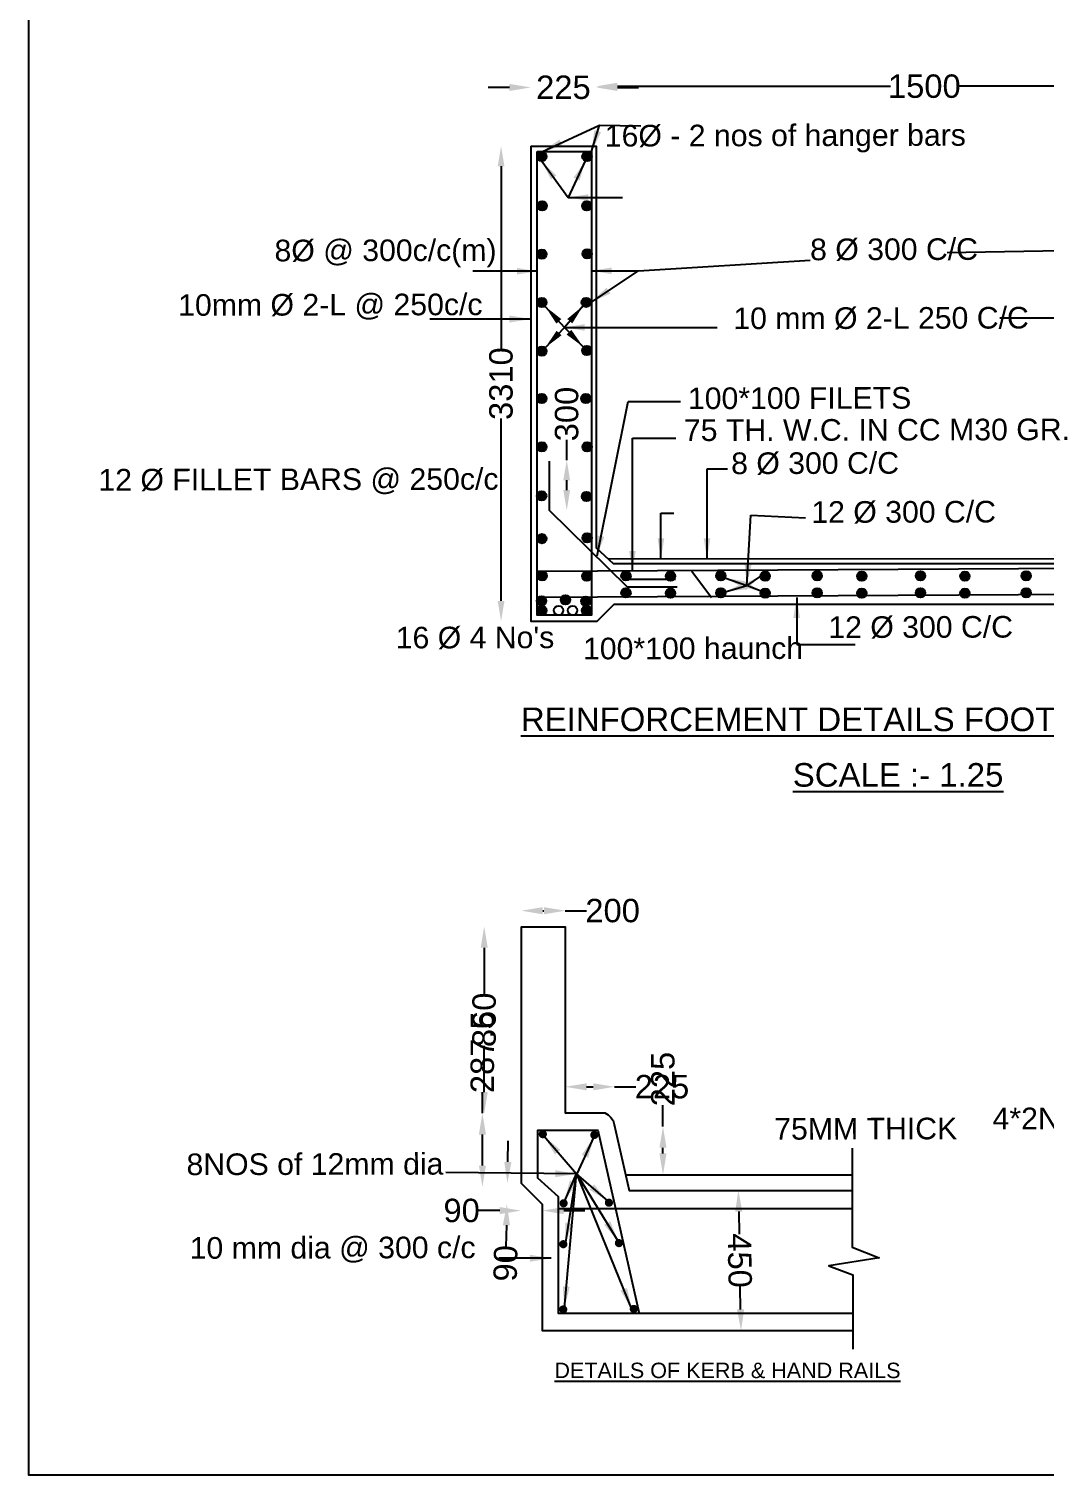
# Model space of a CAD drawing. Header units: millimetres. Extents: x 52616 to 69139, y 1944 to 13106.
# Drawn here: x 52746 to 57520, y 1944 to 8742 of the extents above; entities that cross this region are included whole.
import ezdxf

# ---------------------------------------------------------------- set-up
doc = ezdxf.new("R2010")
doc.units = ezdxf.units.MM
doc.header["$MEASUREMENT"] = 0
for name, color, linetype in [('DIMENSION', 7, 'Continuous'), ('DRAWING', 7, 'Continuous'), ('TEXT', 7, 'Continuous')]:
    doc.layers.add(name, color=color, linetype=linetype)
doc.styles.get("Standard").update_dxf_attribs({"font": 'arial.ttf'})
doc.dimstyles.get("Standard").update_dxf_attribs({"dimtxt": 110, "dimasz": 100, "dimexe": 0.18, "dimexo": 0.0625, "dimgap": 0.09, "dimtad": 0, "dimdec": 0, "dimzin": 0, "dimdsep": 46, "dimtxsty": 'Standard', "dimcen": 0.09, "dimse1": 1, "dimse2": 1, "dimadec": 0, "dimazin": 0, "dimtfac": 1, "dimtdec": 0, "dimtofl": 0, "dimtmove": 0, "dimatfit": 3, "dimfxl": 1, "dimtolj": 1, "dimtzin": 0, "dimarcsym": 0})

# ---------------------------------------------------------------- blocks, each defined once
blk = doc.blocks.new('*D27')
at = {"layer": 'Defpoints', "color": 0}
for p in [(56072.8, 3282.3), (56085.2, 2622.8), (56091.5, 2622.9)]:
    blk.add_point(p, dxfattribs=at)
at = {"layer": 'DIMENSION', "color": 0, "lineweight": -2}
for p, q in [((56080.9, 3182.5), (56082.9, 3076.3)), ((56089.6, 2722.9), (56087.6, 2829.1))]:
    blk.add_line(p, q, dxfattribs=at)
at = {"layer": 'DIMENSION', "color": 0}
for points in [[(56097.6, 3182.8), (56064.2, 3182.1), (56079, 3282.4)], [(56106.2, 2723.2), (56072.9, 2722.6), (56091.5, 2622.9)]]:
    blk.add_solid(points, dxfattribs=at)
at = {"layer": 'DIMENSION', "color": 0, "insert": (56085.2, 2952.7), "char_height": 110, "attachment_point": 5, "rotation": 271.08106}
blk.add_mtext('\\A1;450', dxfattribs=at)
blk = doc.blocks.new('*D28')
at = {"layer": 'Defpoints', "color": 0}
for p in [(55057.8, 3216.8), (55158.5, 3216.8), (55057.8, 3187.5)]:
    blk.add_point(p, dxfattribs=at)
at = {"layer": 'DIMENSION', "color": 0, "lineweight": -2}
for p, q in [((54957.8, 3187.5), (54857.8, 3187.5)), ((55258.5, 3187.5), (55358.5, 3187.5))]:
    blk.add_line(p, q, dxfattribs=at)
at = {"layer": 'DIMENSION', "color": 0}
for points in [[(54957.8, 3204.2), (54957.8, 3170.8), (55057.8, 3187.5)], [(55258.5, 3204.2), (55258.5, 3170.8), (55158.5, 3187.5)]]:
    blk.add_solid(points, dxfattribs=at)
at = {"layer": 'DIMENSION', "color": 0, "insert": (54779.1, 3187.5), "char_height": 110, "attachment_point": 5}
blk.add_mtext('\\A1;90', dxfattribs=at)
blk = doc.blocks.new('*D29')
at = {"layer": 'Defpoints', "color": 0}
for p in [(55060, 3314.7), (54991.7, 3218.3), (55057.8, 3216.8)]:
    blk.add_point(p, dxfattribs=at)
at = {"layer": 'DIMENSION', "color": 0, "lineweight": -2}
for p, q in [((54996.2, 3416.2), (54998.4, 3516.1)), ((54989.4, 3118.3), (54987.1, 3018.4))]:
    blk.add_line(p, q, dxfattribs=at)
at = {"layer": 'DIMENSION', "color": 0}
for points in [[(54979.5, 3416.5), (55012.8, 3415.8), (54993.9, 3316.2)], [(54972.7, 3118.7), (55006.1, 3117.9), (54991.7, 3218.3)]]:
    blk.add_solid(points, dxfattribs=at)
at = {"layer": 'DIMENSION', "color": 0, "insert": (54985.4, 2939.7), "char_height": 110, "attachment_point": 5, "rotation": 88.70183}
blk.add_mtext('\\A1;90', dxfattribs=at)
blk = doc.blocks.new('*D25')
at = {"layer": 'Defpoints', "color": 0}
for p in [(54861.1, 3645), (54876.7, 3645), (54861.1, 3299.1)]:
    blk.add_point(p, dxfattribs=at)
at = {"layer": 'DIMENSION', "color": 0, "lineweight": -2}
for p, q in [((54876.7, 3645), (54876.7, 3745)), ((54876.7, 3399.1), (54876.7, 3545))]:
    blk.add_line(p, q, dxfattribs=at)
at = {"layer": 'DIMENSION', "color": 0}
for points in [[(54860, 3545), (54893.4, 3545), (54876.7, 3645)], [(54860, 3399.1), (54893.4, 3399.1), (54876.7, 3299.1)]]:
    blk.add_solid(points, dxfattribs=at)
at = {"layer": 'DIMENSION', "color": 0, "insert": (54876.7, 3932), "char_height": 110, "attachment_point": 5, "rotation": 90}
blk.add_mtext('\\A1;287.5', dxfattribs=at)
blk = doc.blocks.new('*D30')
at = {"layer": 'Defpoints', "color": 0}
for p in [(55265.9, 3769.4), (55497.3, 3769.4), (55497.3, 3769.4)]:
    blk.add_point(p, dxfattribs=at)
at = {"layer": 'DIMENSION', "color": 0, "lineweight": -2}
for p, q in [((55365.9, 3769.4), (55397.3, 3769.4)), ((55497.3, 3769.4), (55597.3, 3769.4))]:
    blk.add_line(p, q, dxfattribs=at)
at = {"layer": 'DIMENSION', "color": 0}
for points in [[(55365.9, 3786), (55365.9, 3752.7), (55265.9, 3769.4)], [(55397.3, 3786), (55397.3, 3752.7), (55497.3, 3769.4)]]:
    blk.add_solid(points, dxfattribs=at)
at = {"layer": 'DIMENSION', "color": 0, "insert": (55720.3, 3769.4), "char_height": 110, "attachment_point": 5}
blk.add_mtext('\\A1;225', dxfattribs=at)
blk = doc.blocks.new('*D31')
at = {"layer": 'Defpoints', "color": 0}
for p in [(55724.9, 3582.8), (55726.8, 3582.8), (55726.8, 3356)]:
    blk.add_point(p, dxfattribs=at)
at = {"layer": 'DIMENSION', "color": 0, "lineweight": -2}
for p, q in [((55724.9, 3582.8), (55724.9, 3682.8)), ((55724.9, 3456), (55724.9, 3482.8))]:
    blk.add_line(p, q, dxfattribs=at)
at = {"layer": 'DIMENSION', "color": 0}
for points in [[(55708.2, 3482.8), (55741.6, 3482.8), (55724.9, 3582.8)], [(55708.2, 3456), (55741.6, 3456), (55724.9, 3356)]]:
    blk.add_solid(points, dxfattribs=at)
at = {"layer": 'DIMENSION', "color": 0, "insert": (55724.9, 3805.8), "char_height": 110, "attachment_point": 5, "rotation": 90}
blk.add_mtext('\\A1;225', dxfattribs=at)
blk = doc.blocks.new('*D26')
at = {"layer": 'Defpoints', "color": 0}
for p in [(54876.7, 4522.9), (54885.1, 4522.9), (54876.7, 3645)]:
    blk.add_point(p, dxfattribs=at)
at = {"layer": 'DIMENSION', "color": 0, "lineweight": -2}
for p, q in [((54885.1, 4422.9), (54885.1, 4205.5)), ((54885.1, 3745), (54885.1, 3962.5))]:
    blk.add_line(p, q, dxfattribs=at)
at = {"layer": 'DIMENSION', "color": 0}
for points in [[(54868.4, 4422.9), (54901.8, 4422.9), (54885.1, 4522.9)], [(54868.4, 3745), (54901.8, 3745), (54885.1, 3645)]]:
    blk.add_solid(points, dxfattribs=at)
at = {"layer": 'DIMENSION', "color": 0, "insert": (54885.1, 4084), "char_height": 110, "attachment_point": 5, "rotation": 90}
blk.add_mtext('\\A1;860', dxfattribs=at)
blk = doc.blocks.new('*D32')
at = {"layer": 'Defpoints', "color": 0}
for p in [(55265.9, 4597.1), (55060, 4521.7), (55265.9, 4521.7)]:
    blk.add_point(p, dxfattribs=at)
at = {"layer": 'DIMENSION', "color": 0, "lineweight": -2}
for p, q in [((55160, 4597.1), (55165.9, 4597.1)), ((55265.9, 4597.1), (55365.9, 4597.1))]:
    blk.add_line(p, q, dxfattribs=at)
at = {"layer": 'DIMENSION', "color": 0}
for points in [[(55160, 4613.8), (55160, 4580.5), (55060, 4597.1)], [(55165.9, 4613.8), (55165.9, 4580.5), (55265.9, 4597.1)]]:
    blk.add_solid(points, dxfattribs=at)
at = {"layer": 'DIMENSION', "color": 0, "insert": (55488.3, 4597.1), "char_height": 110, "attachment_point": 5}
blk.add_mtext('\\A1;200', dxfattribs=at)
blk = doc.blocks.new('*D40')
at = {"layer": 'Defpoints', "color": 0}
for p in [(55103.7, 8191.3), (54964.3, 5958.4), (55103.7, 5958.4)]:
    blk.add_point(p, dxfattribs=at)
at = {"layer": 'DRAWING', "color": 0, "lineweight": -2}
for p, q in [((54964.3, 8096.3), (54964.3, 7238.9)), ((54964.3, 6053.4), (54964.3, 6910.7))]:
    blk.add_line(p, q, dxfattribs=at)
at = {"layer": 'DRAWING', "color": 0}
for points in [[(54948.5, 8096.3), (54980.1, 8096.3), (54964.3, 8191.3)], [(54948.5, 6053.4), (54980.1, 6053.4), (54964.3, 5958.4)]]:
    blk.add_solid(points, dxfattribs=at)
at = {"layer": 'DRAWING', "color": 0, "insert": (54964.3, 7074.8), "char_height": 110, "attachment_point": 5, "rotation": 90}
blk.add_mtext('\\A1;3310', dxfattribs=at)
blk = doc.blocks.new('*D39')
at = {"layer": 'Defpoints', "color": 0}
for p in [(55261.5, 6715.5), (55272.7, 6715.5), (55263.9, 6479.6)]:
    blk.add_point(p, dxfattribs=at)
at = {"layer": 'DRAWING', "color": 0, "lineweight": -2}
for p, q in [((55272.7, 6715.5), (55272.7, 6810.5)), ((55272.7, 6574.6), (55272.7, 6620.5))]:
    blk.add_line(p, q, dxfattribs=at)
at = {"layer": 'DRAWING', "color": 0}
for points in [[(55256.8, 6620.5), (55288.5, 6620.5), (55272.7, 6715.5)], [(55256.8, 6574.6), (55288.5, 6574.6), (55272.7, 6479.6)]]:
    blk.add_solid(points, dxfattribs=at)
at = {"layer": 'DRAWING', "color": 0, "insert": (55272.7, 6931.9), "char_height": 110, "attachment_point": 5, "rotation": 90}
blk.add_mtext('\\A1;300', dxfattribs=at)
blk = doc.blocks.new('*D45')
at = {"layer": 'Defpoints', "color": 0}
for p in [(55410.5, 8472.4), (55410.5, 8191.3), (58451.6, 8214.2)]:
    blk.add_point(p, dxfattribs=at)
at = {"layer": 'DRAWING', "color": 0, "lineweight": -2}
for p, q in [((55510.5, 8472.4), (56793.7, 8472.4)), ((58351.6, 8472.4), (57111.6, 8472.4))]:
    blk.add_line(p, q, dxfattribs=at)
at = {"layer": 'DRAWING', "color": 0}
for points in [[(55510.5, 8489.1), (55510.5, 8455.7), (55410.5, 8472.4)], [(58351.6, 8489.1), (58351.6, 8455.7), (58451.6, 8472.4)]]:
    blk.add_solid(points, dxfattribs=at)
at = {"layer": 'DRAWING', "color": 0, "insert": (56952.7, 8472.4), "char_height": 110, "attachment_point": 5}
blk.add_mtext('\\A1;1500', dxfattribs=at)
blk = doc.blocks.new('*D46')
at = {"layer": 'Defpoints', "color": 0}
for p in [(55103.7, 8467.2), (55103.7, 8191.3), (55410.5, 8191.3)]:
    blk.add_point(p, dxfattribs=at)
at = {"layer": 'DRAWING', "color": 0, "lineweight": -2}
for p, q in [((55003.7, 8467.2), (54903.7, 8467.2)), ((55510.5, 8467.2), (55610.5, 8467.2))]:
    blk.add_line(p, q, dxfattribs=at)
at = {"layer": 'DRAWING', "color": 0}
for points in [[(55003.7, 8483.8), (55003.7, 8450.5), (55103.7, 8467.2)], [(55510.5, 8483.8), (55510.5, 8450.5), (55410.5, 8467.2)]]:
    blk.add_solid(points, dxfattribs=at)
at = {"layer": 'DRAWING', "color": 0, "insert": (55257.1, 8467.2), "char_height": 110, "attachment_point": 5}
blk.add_mtext('\\A1;225', dxfattribs=at)

msp = doc.modelspace()

# ---------------------------------------------------------------- hatches: boundary and pattern name
at = {"layer": 'DRAWING'}
h = msp.add_hatch(color=256, dxfattribs=at)
h.paths.add_polyline_path([(55177.2, 8142.4, 0.183648), (55171.7, 8157), (55138.8, 8157, 0.106401), (55134.2, 8148.9), (55134.2, 8135.8, 0.85914)])
h.paths.add_polyline_path([(55138.8, 8157), (55171.7, 8157, 0.449154)])
h = msp.add_hatch(color=256, dxfattribs=at)
h.paths.add_polyline_path([(55390, 8142.4, 0.183648), (55384.5, 8157), (55351.6, 8157, 0.106401), (55347, 8148.9), (55347, 8135.8, 0.85914)])
h.paths.add_polyline_path([(55351.6, 8157), (55384.5, 8157, 0.449154)])
h = msp.add_hatch(color=256, dxfattribs=at)
h.paths.add_polyline_path([(55179.4, 7911, 0.183648), (55173.9, 7925.6), (55141, 7925.6, 0.106401), (55136.4, 7917.5), (55136.4, 7904.4, 0.85914)])
h.paths.add_polyline_path([(55141, 7925.6), (55173.9, 7925.6, 0.449154)])
h = msp.add_hatch(color=256, dxfattribs=at)
h.paths.add_polyline_path([(55388.9, 7911, 0.183648), (55383.4, 7925.6), (55350.5, 7925.6, 0.106401), (55345.9, 7917.5), (55345.9, 7904.4, 0.85914)])
h.paths.add_polyline_path([(55350.5, 7925.6), (55383.4, 7925.6, 0.449154)])
h = msp.add_hatch(color=256, dxfattribs=at)
h.paths.add_polyline_path([(55178.4, 7683.5, 0.183648), (55172.8, 7698.2), (55139.9, 7698.2, 0.106401), (55135.4, 7690.1), (55135.4, 7677, 0.85914)])
h.paths.add_polyline_path([(55139.9, 7698.2), (55172.8, 7698.2, 0.449154)])
h = msp.add_hatch(color=256, dxfattribs=at)
h.paths.add_polyline_path([(55391.2, 7684.6, 0.183648), (55385.6, 7699.3), (55352.7, 7699.3, 0.106401), (55348.2, 7691.2), (55348.2, 7678.1, 0.85914)])
h.paths.add_polyline_path([(55352.7, 7699.3), (55385.6, 7699.3, 0.449154)])
h = msp.add_hatch(color=256, dxfattribs=at)
h.paths.add_polyline_path([(55178.4, 7455.7, 0.183648), (55172.8, 7470.4), (55139.9, 7470.4, 0.106401), (55135.4, 7462.3), (55135.4, 7449.2, 0.85914)])
h.paths.add_polyline_path([(55139.9, 7470.4), (55172.8, 7470.4, 0.449154)])
h = msp.add_hatch(color=256, dxfattribs=at)
h.paths.add_polyline_path([(55385.6, 7456.9, 0.183648), (55380, 7471.5), (55347.1, 7471.5, 0.106401), (55342.6, 7463.4), (55342.6, 7450.3, 0.85914)])
h.paths.add_polyline_path([(55347.1, 7471.5), (55380, 7471.5, 0.449154)])
h = msp.add_hatch(color=256, dxfattribs=at)
h.paths.add_polyline_path([(55178.4, 7227.7, 0.183648), (55172.8, 7242.3), (55139.9, 7242.3, 0.106401), (55135.4, 7234.2), (55135.4, 7221.1, 0.85914)])
h.paths.add_polyline_path([(55139.9, 7242.3), (55172.8, 7242.3, 0.449154)])
h = msp.add_hatch(color=256, dxfattribs=at)
h.paths.add_polyline_path([(55388.9, 7231, 0.183648), (55383.4, 7245.6), (55350.5, 7245.6, 0.106401), (55345.9, 7237.6), (55345.9, 7224.5, 0.85914)])
h.paths.add_polyline_path([(55350.5, 7245.6), (55383.4, 7245.6, 0.449154)])
h = msp.add_hatch(color=256, dxfattribs=at)
h.paths.add_polyline_path([(55177.6, 7005.5, 0.183648), (55172.1, 7020.1), (55139.2, 7020.1, 0.106401), (55134.6, 7012.1), (55134.6, 6999, 0.85914)])
h.paths.add_polyline_path([(55139.2, 7020.1), (55172.1, 7020.1, 0.449154)])
h = msp.add_hatch(color=256, dxfattribs=at)
h.paths.add_polyline_path([(55384.8, 7005.5, 0.183648), (55379.2, 7020.1), (55346.3, 7020.1, 0.106401), (55341.7, 7012.1), (55341.7, 6999, 0.85914)])
h.paths.add_polyline_path([(55346.3, 7020.1), (55379.2, 7020.1, 0.449154)])
h = msp.add_hatch(color=256, dxfattribs=at)
h.paths.add_polyline_path([(55178.3, 6778.1, 0.183648), (55172.8, 6792.7), (55139.9, 6792.7, 0.106401), (55135.3, 6784.7), (55135.3, 6771.6, 0.85914)])
h.paths.add_polyline_path([(55139.9, 6792.7), (55172.8, 6792.7, 0.449154)])
h = msp.add_hatch(color=256, dxfattribs=at)
h.paths.add_polyline_path([(55390.3, 6778.1, 0.183648), (55384.8, 6792.7), (55351.9, 6792.7, 0.106401), (55347.3, 6784.7), (55347.3, 6771.6, 0.85914)])
h.paths.add_polyline_path([(55351.9, 6792.7), (55384.8, 6792.7, 0.449154)])
h = msp.add_hatch(color=256, dxfattribs=at)
h.paths.add_polyline_path([(55177, 6547.9, 0.183648), (55171.4, 6562.5), (55138.5, 6562.5, 0.106401), (55134, 6554.5), (55134, 6541.3, 0.85914)])
h.paths.add_polyline_path([(55138.5, 6562.5), (55171.4, 6562.5, 0.449154)])
h = msp.add_hatch(color=256, dxfattribs=at)
h.paths.add_polyline_path([(55387.5, 6543.7, 0.183648), (55382, 6558.4), (55349.1, 6558.4, 0.106401), (55344.5, 6550.3), (55344.5, 6537.2, 0.85914)])
h.paths.add_polyline_path([(55349.1, 6558.4), (55382, 6558.4, 0.449154)])
h = msp.add_hatch(color=256, dxfattribs=at)
h.paths.add_polyline_path([(55178.4, 6346.1, 0.183648), (55172.8, 6360.8), (55139.9, 6360.8, 0.106401), (55135.4, 6352.7), (55135.4, 6339.6, 0.85914)])
h.paths.add_polyline_path([(55139.9, 6360.8), (55172.8, 6360.8, 0.449154)])
h = msp.add_hatch(color=256, dxfattribs=at)
h.paths.add_polyline_path([(55390.3, 6349.6, 0.183648), (55384.8, 6364.2), (55351.9, 6364.2, 0.106401), (55347.3, 6356.2), (55347.3, 6343, 0.85914)])
h.paths.add_polyline_path([(55351.9, 6364.2), (55384.8, 6364.2, 0.449154)])
h = msp.add_hatch(color=256, dxfattribs=at)
h.paths.add_polyline_path([(55179.5, 6170.8, 0.183648), (55174, 6185.4), (55141.1, 6185.4, 0.106401), (55136.5, 6177.4), (55136.5, 6164.3, 0.85914)])
h.paths.add_polyline_path([(55141.1, 6185.4), (55174, 6185.4, 0.449154)])
h = msp.add_hatch(color=256, dxfattribs=at)
h.paths.add_polyline_path([(55388.6, 6169.9, 0.183648), (55383.1, 6184.6), (55350.2, 6184.6, 0.106401), (55345.6, 6176.5), (55345.6, 6163.4, 0.85914)])
h.paths.add_polyline_path([(55350.2, 6184.6), (55383.1, 6184.6, 0.449154)])
h = msp.add_hatch(color=256, dxfattribs=at)
h.paths.add_polyline_path([(55573.2, 6170.8, 0.183648), (55567.6, 6185.4), (55534.7, 6185.4, 0.106401), (55530.2, 6177.4), (55530.2, 6164.3, 0.85914)])
h.paths.add_polyline_path([(55534.7, 6185.4), (55567.6, 6185.4, 0.449154)])
h = msp.add_hatch(color=256, dxfattribs=at)
h.paths.add_polyline_path([(55782.3, 6169.9, 0.183648), (55776.7, 6184.6), (55743.9, 6184.6, 0.106401), (55739.3, 6176.5), (55739.3, 6163.4, 0.85914)])
h.paths.add_polyline_path([(55743.9, 6184.6), (55776.7, 6184.6, 0.449154)])
h = msp.add_hatch(color=256, dxfattribs=at)
h.paths.add_polyline_path([(56018.1, 6170.8, 0.183648), (56012.6, 6185.4), (55979.7, 6185.4, 0.106401), (55975.1, 6177.4), (55975.1, 6164.3, 0.85914)])
h.paths.add_polyline_path([(55979.7, 6185.4), (56012.6, 6185.4, 0.449154)])
h = msp.add_hatch(color=256, dxfattribs=at)
h.paths.add_polyline_path([(56227.2, 6169.9, 0.183648), (56221.7, 6184.6), (56188.8, 6184.6, 0.106401), (56184.2, 6176.5), (56184.2, 6163.4, 0.85914)])
h.paths.add_polyline_path([(56188.8, 6184.6), (56221.7, 6184.6, 0.449154)])
h = msp.add_hatch(color=256, dxfattribs=at)
h.paths.add_polyline_path([(56471.7, 6170.8, 0.183648), (56466.1, 6185.4), (56433.2, 6185.4, 0.106401), (56428.7, 6177.4), (56428.7, 6164.3, 0.85914)])
h.paths.add_polyline_path([(56433.2, 6185.4), (56466.1, 6185.4, 0.449154)])
h = msp.add_hatch(color=256, dxfattribs=at)
h.paths.add_polyline_path([(56680.8, 6169.9, 0.183648), (56675.2, 6184.6), (56642.3, 6184.6, 0.106401), (56637.8, 6176.5), (56637.8, 6163.4, 0.85914)])
h.paths.add_polyline_path([(56642.3, 6184.6), (56675.2, 6184.6, 0.449154)])
h = msp.add_hatch(color=256, dxfattribs=at)
h.paths.add_polyline_path([(56956.6, 6170.8, 0.183648), (56951, 6185.4), (56918.1, 6185.4, 0.106401), (56913.6, 6177.4), (56913.6, 6164.3, 0.85914)])
h.paths.add_polyline_path([(56918.1, 6185.4), (56951, 6185.4, 0.449154)])
h = msp.add_hatch(color=256, dxfattribs=at)
h.paths.add_polyline_path([(57165.7, 6169.9, 0.183648), (57160.1, 6184.6), (57127.2, 6184.6, 0.106401), (57122.7, 6176.5), (57122.7, 6163.4, 0.85914)])
h.paths.add_polyline_path([(57127.2, 6184.6), (57160.1, 6184.6, 0.449154)])
h = msp.add_hatch(color=256, dxfattribs=at)
h.paths.add_polyline_path([(57453.3, 6170.8, 0.183648), (57447.7, 6185.4), (57414.9, 6185.4, 0.106401), (57410.3, 6177.4), (57410.3, 6164.3, 0.85914)])
h.paths.add_polyline_path([(57414.9, 6185.4), (57447.7, 6185.4, 0.449154)])
h = msp.add_hatch(color=256, dxfattribs=at)
h.paths.add_polyline_path([(55133.5, 6047.7, 0.85914), (55176.5, 6054.3, 0.186928), (55170.7, 6069.1), (55138.1, 6068.9, 0.106793), (55133.5, 6060.8)])
h.paths.add_polyline_path([(55170.7, 6069.1, 0.444884), (55138.1, 6068.9)])
h = msp.add_hatch(color=256, dxfattribs=at)
h.paths.add_polyline_path([(55285.9, 6069.7, 0.576652), (55247.8, 6069.5)])
h.paths.add_polyline_path([(55247.8, 6069.5, 0.130503), (55244.9, 6058.6, 1), (55288.9, 6058.6, 0.133335), (55285.9, 6069.7)])
for points in [[(55362.4, 6030.4, -0.034559), (55365.4, 6030.7, 0.374296), (55384.4, 6052.4, 0.23987), (55375.3, 6070.2), (55349.2, 6070.1, 0.236928), (55340.4, 6052.4, 0.414214)], [(55384.4, 6052.4, 0.23987), (55375.3, 6070.2), (55349.2, 6070.1, 0.236928), (55340.4, 6052.4, 1)], [(55177.5, 6008.7, 1), (55133.5, 6008.7, 0.374296), (55152.5, 5986.9), (55158.5, 5986.9, 0.374296)], [(55343.4, 6008.7, 0.374296), (55362.4, 5986.9), (55368.4, 5986.9, 0.374296), (55387.4, 6008.7, 0.414214), (55365.4, 6030.7, -0.034559), (55362.4, 6030.4, 0.374296)]]:
    msp.add_hatch(color=256, dxfattribs=at).paths.add_polyline_path(points)
h = msp.add_hatch(color=256, dxfattribs=at)
h.paths.add_polyline_path([(55573.2, 6090.9, 0.183648), (55567.6, 6105.5), (55534.7, 6105.5, 0.106401), (55530.2, 6097.4), (55530.2, 6084.3, 0.85914)])
h.paths.add_polyline_path([(55534.7, 6105.5), (55567.6, 6105.5, 0.449154)])
h = msp.add_hatch(color=256, dxfattribs=at)
h.paths.add_polyline_path([(55782.3, 6090, 0.183648), (55776.7, 6104.6), (55743.9, 6104.6, 0.106401), (55739.3, 6096.6), (55739.3, 6083.5, 0.85914)])
h.paths.add_polyline_path([(55743.9, 6104.6), (55776.7, 6104.6, 0.449154)])
h = msp.add_hatch(color=256, dxfattribs=at)
h.paths.add_polyline_path([(56018.1, 6090.9, 0.183648), (56012.6, 6105.5), (55979.7, 6105.5, 0.106401), (55975.1, 6097.4), (55975.1, 6084.3, 0.85914)])
h.paths.add_polyline_path([(55979.7, 6105.5), (56012.6, 6105.5, 0.449154)])
h = msp.add_hatch(color=256, dxfattribs=at)
h.paths.add_polyline_path([(56227.2, 6090, 0.183648), (56221.7, 6104.6), (56188.8, 6104.6, 0.106401), (56184.2, 6096.6), (56184.2, 6083.5, 0.85914)])
h.paths.add_polyline_path([(56188.8, 6104.6), (56221.7, 6104.6, 0.449154)])
h = msp.add_hatch(color=256, dxfattribs=at)
h.paths.add_polyline_path([(56471.7, 6090.9, 0.183648), (56466.1, 6105.5), (56433.2, 6105.5, 0.106401), (56428.7, 6097.4), (56428.7, 6084.3, 0.85914)])
h.paths.add_polyline_path([(56433.2, 6105.5), (56466.1, 6105.5, 0.449154)])
h = msp.add_hatch(color=256, dxfattribs=at)
h.paths.add_polyline_path([(56680.8, 6090, 0.183648), (56675.2, 6104.6), (56642.3, 6104.6, 0.106401), (56637.8, 6096.6), (56637.8, 6083.5, 0.85914)])
h.paths.add_polyline_path([(56642.3, 6104.6), (56675.2, 6104.6, 0.449154)])
h = msp.add_hatch(color=256, dxfattribs=at)
h.paths.add_polyline_path([(56956.6, 6090.9, 0.183648), (56951, 6105.5), (56918.1, 6105.5, 0.106401), (56913.6, 6097.4), (56913.6, 6084.3, 0.85914)])
h.paths.add_polyline_path([(56918.1, 6105.5), (56951, 6105.5, 0.449154)])
h = msp.add_hatch(color=256, dxfattribs=at)
h.paths.add_polyline_path([(57165.7, 6090, 0.183648), (57160.1, 6104.6), (57127.2, 6104.6, 0.106401), (57122.7, 6096.6), (57122.7, 6083.5, 0.85914)])
h.paths.add_polyline_path([(57127.2, 6104.6), (57160.1, 6104.6, 0.449154)])
h = msp.add_hatch(color=256, dxfattribs=at)
h.paths.add_polyline_path([(57453.3, 6090.9, 0.183648), (57447.7, 6105.5), (57414.9, 6105.5, 0.106401), (57410.3, 6097.4), (57410.3, 6084.3, 0.85914)])
h.paths.add_polyline_path([(57414.9, 6105.5), (57447.7, 6105.5, 0.449154)])

# ---------------------------------------------------------------- linework, layer by layer
for points in [[(52746.3, 13105.9), (69139.1, 13105.9), (69139.1, 1944.3), (52746.3, 1944.3)], [(55133.5, 8166), (55389.2, 8166), (55389.2, 5986.9), (55133.5, 5986.9)], [(55133.5, 6193.7), (58808.4, 6214.2), (58808.4, 6089.4), (55133.5, 6068.9)]]:
    msp.add_lwpolyline(points, close=True, dxfattribs=at)
for points in [[(55103.7, 8191.3), (55410.5, 8191.3), (55410.5, 6303.7), (55491.1, 6229.4), (58374.4, 6229.4)], [(55103.7, 8191.3), (55103.7, 5958.4), (55415.6, 5958.4), (55495.5, 6038), (58379.3, 6038)], [(58050.1, 7706.7), (57059.5, 7690.4)], [(55610.4, 7605), (56416.1, 7654.8)], [(58233.2, 7382.7), (57306.9, 7382.7)], [(55558.7, 7338.9), (55980.2, 7338.9)], [(55190.8, 6711.1), (55190.8, 6479.6), (55556.3, 6119), (55791.1, 6119)], [(55465.8, 6252.8), (58401.5, 6251.6)], [(55860.3, 6193.7), (55953.3, 6068.9)], [(55554.7, 6155.1), (55783.9, 6155.1)], [(56353, 5848.5), (56628.2, 5848.5)], [(56616.4, 2622.8), (55158.5, 2622.8), (55158.5, 3216.8), (55060, 3314.7), (55060, 4521.7), (55265.9, 4521.7), (55265.9, 3647.5), (55432.1, 3647.5), (55452.2, 3646.9), (55467.9, 3638.1), (55479.7, 3625.6), (55490.4, 3611.8), (55495.4, 3592.5), (55566.2, 3282.3), (56614.4, 3282.3)], [(56616.4, 2703.9), (55234.4, 2703.9), (55234.4, 3251.6), (55137.2, 3340.4), (55137.2, 3565.7), (55418.6, 3565.7), (55613, 2703.9)], [(56614.4, 3480.5), (56614.4, 3015.1), (56740.4, 2965.1), (56504.4, 2927.2), (56616.4, 2885.2), (56616.4, 2536.9)], [(55549.4, 3356), (56614.4, 3356)], [(55234.4, 3197.8), (56614.4, 3197.8)]]:
    msp.add_lwpolyline(points, dxfattribs=at)
at = {"layer": 'DRAWING', "const_width": 19.2}
for points in [[(55150.8, 3546.8, 1), (55170, 3546.8, 1)], [(55392.9, 3543, 1), (55412.1, 3543, 1)], [(55248.5, 3222, 1), (55267.6, 3222, 1)], [(55461.4, 3224.6, 1), (55480.6, 3224.6, 1)], [(55247.2, 3029.6, 1), (55266.3, 3029.6, 1)], [(55508.3, 3034.6, 1), (55527.5, 3034.6, 1)], [(55246.7, 2722.9, 1), (55265.8, 2722.9, 1)], [(55578.4, 2724.9, 1), (55597.6, 2724.9, 1)]]:
    msp.add_lwpolyline(points, format="xyb", close=True, dxfattribs=at)
at = {"layer": 'DRAWING'}
for centre in [(55155.2, 8142.4), (55368, 8142.4), (55157.4, 7911), (55366.9, 7911), (55156.4, 7683.5), (55369.2, 7684.6), (55156.4, 7455.7), (55363.6, 7456.9), (55156.4, 7227.7), (55366.9, 7231), (55155.6, 7005.5), (55362.8, 7005.5), (55156.3, 6778.1), (55368.3, 6778.1), (55155, 6547.9), (55365.5, 6543.7), (55156.4, 6346.1), (55368.3, 6349.6), (55157.5, 6170.8), (55366.6, 6169.9), (55551.2, 6170.8), (55760.3, 6169.9), (55996.1, 6170.8), (56205.2, 6169.9), (56449.7, 6170.8), (56658.8, 6169.9), (56934.6, 6170.8), (57143.7, 6169.9), (57431.3, 6170.8), (55154.5, 6054.3), (55266.9, 6058.6), (55362.4, 6052.4), (55551.2, 6090.9), (55760.3, 6090), (55996.1, 6090.9), (56205.2, 6090), (56449.7, 6090.9), (56658.8, 6090), (56934.6, 6090.9), (57143.7, 6090), (57431.3, 6090.9), (55155.5, 6008.7), (55234.7, 6008.7), (55300, 6008.7), (55365.4, 6008.7)]:
    msp.add_circle(centre, 22, dxfattribs=at)

# ---------------------------------------------------------------- texts
at = {"layer": 'TEXT'}
for s, height, p in [('16Ø - 2 nos of hanger bars', 101.605, (55451.7, 8189.2)), ('8Ø @ 300c/c(m)', 101.605, (53900, 7649.6)), ('8 Ø 300 C/C', 101.605, (56416.1, 7654.8)), ('10mm Ø 2-L @ 250c/c ', 101.605, (53447.4, 7393.5)), ('10 mm Ø 2-L 250 C/C', 101.605, (56055.4, 7330.8)), ('100*100 FILETS', 101.605, (55842.2, 6954.9)), ('75 TH. W.C. IN CC M30 GR.', 101.605, (55823.3, 6804.9)), ('8 Ø 300 C/C', 101.605, (56045.2, 6649.6)), ('12 Ø FILLET BARS @ 250c/c ', 101.605, (53072.9, 6572)), ('12 Ø 300 C/C', 101.605, (56421.8, 6420.3)), ('12 Ø 300 C/C', 101.605, (56501.7, 5879.1)), ("16 Ø 4 No's", 101.605, (54469.5, 5829.9)), ('100*100 haunch', 101.605, (55349.3, 5778.6)), ("4*2No's", 101.61, (57273.4, 3569.7)), ('75MM THICK', 101.61, (56247.7, 3520.9)), ('8NOS of 12mm dia ', 101.605, (53486.6, 3354.1)), ('10 mm dia @ 300 c/c', 101.605, (53501.5, 2961))]:
    msp.add_text(s, height=height, rotation=0.13367, dxfattribs=at).set_placement(p)
for s, height, p in [('%%UREINFORCEMENT DETAILS FOOT BRIDGE SLAB', 110.787, (55057.5, 5441.4)), ('%%USCALE :- 1.25', 110.787, (56334.8, 5180.3)), ('%%UDETAILS OF KERB & HAND RAILS', 72.486, (55214.9, 2400.1))]:
    msp.add_text(s, height=height, dxfattribs=at).set_placement(p)

# ---------------------------------------------------------------- dimensions: what is measured, and where the dimension line sits
at = {"layer": 'DIMENSION'}
for p1, p2, distance, text, picture, middle in [((55060, 4521.7), (55265.9, 4521.7), 75.4, '200', '*D32', (55488.3, 4597.1)), ((54876.7, 3645), (54876.7, 4522.9), -8.4, '860', '*D26', (54885.1, 4084)), ((54861.1, 3299.1), (54861.1, 3645), -15.6, '287.5', '*D25', (54876.7, 3932)), ((55726.8, 3356), (55726.8, 3582.8), 1.9, '225', '*D31', (55724.9, 3805.8)), ((55265.9, 3769.4), (55497.3, 3769.4), 0, '225', '*D30', (55720.3, 3769.4)), ((55060, 3314.7), (55057.8, 3216.8), -66.2, '90', '*D29', (54985.4, 2939.7)), ((56072.8, 3282.3), (56085.2, 2622.8), 6.2, '450', '*D27', (56085.2, 2952.7)), ((55158.5, 3216.8), (55057.8, 3216.8), 29.3, '90', '*D28', (54779.1, 3187.5))]:
    dim = msp.add_aligned_dim(p1=p1, p2=p2, distance=distance, text=text, dimstyle='Standard', dxfattribs=at)
    dim.commit()
    dim.dimension.update_dxf_attribs({"geometry": picture, "text_midpoint": middle})
at = {"layer": 'DRAWING'}
dim = msp.add_linear_dim(base=(55103.7, 8467.2), p1=(55410.5, 8191.3), p2=(55103.7, 8191.3), text='225', dimstyle='Standard', dxfattribs=at)
dim.commit()
dim.dimension.update_dxf_attribs({"geometry": '*D46', "text_midpoint": (55257.1, 8467.2)})
dim = msp.add_linear_dim(base=(55410.5, 8472.4), p1=(58451.6, 8214.2), p2=(55410.5, 8191.3), text='1500', dimstyle='Standard', dxfattribs=at)
dim.commit()
dim.dimension.update_dxf_attribs({"geometry": '*D45', "text_midpoint": (56952.7, 8472.4), "dimtype": 160})
for base, p1, p2, text, picture, middle in [((54964.3, 5958.4), (55103.7, 8191.3), (55103.7, 5958.4), '3310', '*D40', (54964.3, 7074.8)), ((55272.7, 6715.5), (55263.9, 6479.6), (55261.5, 6715.5), '300', '*D39', (55272.7, 6931.9))]:
    dim = msp.add_linear_dim(base=base, p1=p1, p2=p2, angle=90, text=text, dimstyle='Standard', override={"dimasz": 95, "dimfxl": 2000, "dimarcsym": 1}, dxfattribs=at)
    dim.commit()
    dim.dimension.update_dxf_attribs({"geometry": picture, "text_midpoint": middle})

# ---------------------------------------------------------------- leaders
for points, override in [([(55155.2, 8164.4), (55427, 8290.3)], {"dimgap": 0.09, "dimtad": 0}), ([(55389.2, 8166), (55427, 8290.3), (55620.4, 8287.3)], {"dimgap": 0.09, "dimtad": 0}), ([(55155.2, 8120.4), (55279.9, 7949.7)], {"dimasz": 95, "dimgap": 0.09, "dimtad": 0, "dimfxl": 2000, "dimarcsym": 1}), ([(55358.9, 8122.4), (55279.9, 7949.7)], {"dimasz": 95, "dimgap": 0.09, "dimtad": 0, "dimfxl": 2000, "dimarcsym": 1}), ([(55279.9, 7949.7), (55535.1, 7949.7)], {"dimasz": 95, "dimgap": 0.09, "dimtad": 0, "dimfxl": 2000, "dimarcsym": 1}), ([(55133.5, 7603.1), (54832.4, 7603.1)], {"dimasz": 95, "dimgap": 0.09, "dimtad": 0, "dimfxl": 2000, "dimarcsym": 1}), ([(55389.2, 7605), (55610.4, 7605)], {"dimasz": 95, "dimgap": 0.09, "dimtad": 0, "dimfxl": 2000, "dimarcsym": 1}), ([(55385.6, 7456.9), (55610.4, 7605)], {"dimgap": 0.09, "dimtad": 0}), ([(55171.7, 7437.9), (55261.7, 7338.9)], {"dimasz": 95, "dimgap": 0.09, "dimtad": 0, "dimfxl": 2000, "dimarcsym": 1}), ([(55349.2, 7440.2), (55261.7, 7338.9)], {"dimasz": 95, "dimgap": 0.09, "dimtad": 0, "dimfxl": 2000, "dimarcsym": 1}), ([(55103.7, 7378.4), (54629.1, 7378.4)], {"dimgap": 0.09, "dimtad": 0}), ([(55261.7, 7338.9), (55558.7, 7338.9)], {"dimasz": 95, "dimgap": 0.09, "dimtad": 0, "dimfxl": 2000, "dimarcsym": 1}), ([(55171.5, 7243.7), (55261.7, 7338.9)], {"dimasz": 95, "dimgap": 0.09, "dimtad": 0, "dimfxl": 2000, "dimarcsym": 1}), ([(55349.4, 7248.4), (55261.7, 7338.9)], {"dimasz": 95, "dimgap": 0.09, "dimtad": 0, "dimfxl": 2000, "dimarcsym": 1}), ([(55415, 6264.7), (55561.6, 6991.2), (55807.6, 6991.2)], {"dimasz": 95, "dimgap": 0.09, "dimtad": 0, "dimfxl": 2000, "dimarcsym": 1}), ([(55581.6, 6193.7), (55581.6, 6819.1), (55784.6, 6819.1)], {"dimasz": 95, "dimgap": 0.09, "dimtad": 0, "dimfxl": 2000, "dimarcsym": 1}), ([(55931.8, 6252.6), (55931.8, 6675), (56028.5, 6675)], {"dimasz": 95, "dimgap": 0.09, "dimtad": 0, "dimfxl": 2000, "dimarcsym": 1}), ([(55715.3, 6252.7), (55715.3, 6465.2), (55776.4, 6465.2)], {"dimasz": 95, "dimgap": 0.09, "dimtad": 0, "dimfxl": 2000, "dimarcsym": 1}), ([(56119.2, 6126.1), (56136.9, 6456.9), (56394.6, 6444.7)], {"dimgap": 0.09, "dimtad": 0}), ([(56016.1, 6161.5), (56119.2, 6126.1)], {"dimasz": 95, "dimgap": 0.09, "dimtad": 0, "dimfxl": 2000, "dimarcsym": 1}), ([(56017.3, 6096.9), (56119.2, 6126.1)], {"dimasz": 95, "dimgap": 0.09, "dimtad": 0, "dimfxl": 2000, "dimarcsym": 1}), ([(56184.9, 6098.5), (56119.2, 6126.1)], {"dimasz": 95, "dimgap": 0.09, "dimtad": 0, "dimfxl": 2000, "dimarcsym": 1}), ([(56183.2, 6169.9), (56119.2, 6126.1)], {"dimasz": 95, "dimgap": 0.09, "dimtad": 0, "dimfxl": 2000, "dimarcsym": 1}), ([(56353, 6068.9), (56353, 5848.5)], {"dimasz": 95, "dimgap": 0.09, "dimtad": 0, "dimfxl": 2000, "dimarcsym": 1})]:
    msp.add_leader(points, dimstyle='Standard', override=override, dxfattribs=at)
at = {"layer": 'TEXT'}
for points in [[(55164.8, 3538.2), (55318.6, 3359.9)], [(55400.3, 3533.6), (55320.4, 3359.9)], [(55318.6, 3359.9), (54705.4, 3367)], [(55261.9, 2730.7), (55318.6, 3359.9), (55320.4, 3359.9)], [(55262.2, 3230.7), (55318.6, 3359.9)], [(55266.3, 3029.6), (55318.6, 3359.9)], [(55466, 3232.7), (55318.6, 3359.9)], [(55578.4, 2724.9), (55320.4, 3359.9)], [(55515, 3043.8), (55320.4, 3359.9)], [(55199.7, 2963.5), (54953.5, 2963.5)]]:
    msp.add_leader(points, dimstyle='Standard', override={"dimgap": 0.09, "dimtad": 0}, dxfattribs=at)

doc.saveas('drawing.dxf')
